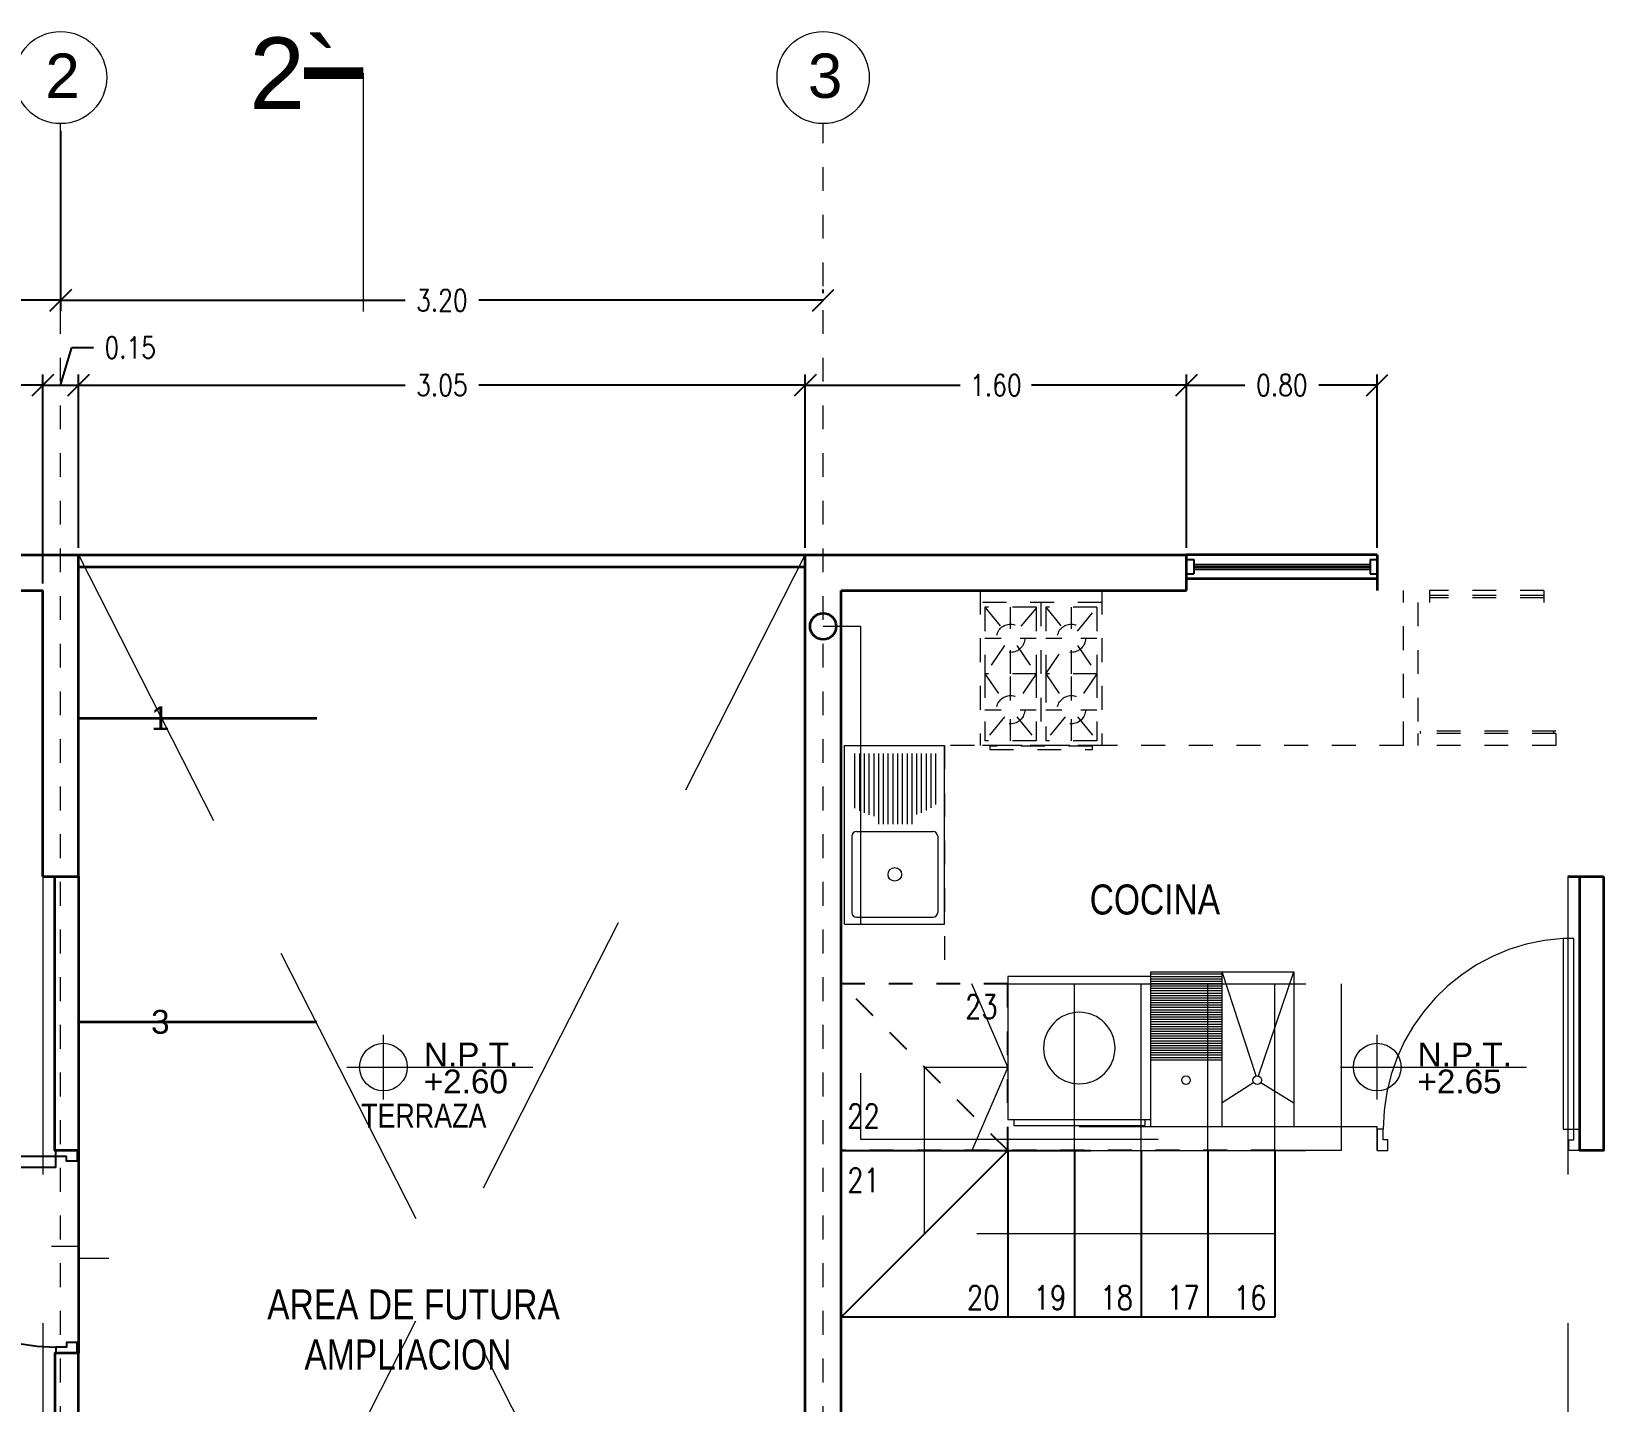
# Model space of a CAD drawing. Header units: metres. Extents: x -45.1 to -23.3, y -338.3 to -311.1.
# Drawn here: x -40.39 to -33.79, y -316.88 to -311.13 of the extents above; entities that cross this region are included whole.
import ezdxf
from ezdxf.enums import TextEntityAlignment as Align

# ---------------------------------------------------------------- set-up
doc = ezdxf.new("R2010")
doc.units = ezdxf.units.M
doc.header["$LTSCALE"] = 5
doc.header["$MEASUREMENT"] = 0
for name, pattern in [('CENTER2', [1.125, 0.75, -0.125, 0.125, -0.125]), ('DASHDOT', [1, 0.5, -0.25, 0, -0.25]), ('HIDDEN', [0.375, 0.25, -0.125])]:
    doc.linetypes.add(name, pattern=pattern)
doc.layers.get('0').update_dxf_attribs({"color": 30})
doc.layers.get('DEFPOINTS').update_dxf_attribs({"color": 210})
for name, color, linetype, lineweight in [('A-ANNO-DIMS', 3, 'Continuous', 18), ('A-ANNO-NOTE', 7, 'Continuous', 35), ('A-ANNO-SYMB', 3, 'Continuous', 18), ('A-ANNO-TEXT', 3, 'Continuous', 18), ('A-DOOR-FULL', 4, 'Continuous', 25), ('A-FLOR-LEVL', 7, 'Continuous', 35), ('A-FLOR-OVHD', 3, 'HIDDEN', 18), ('A-FLOR-STRS', 4, 'Continuous', 25), ('A-FURN', 8, 'Continuous', 18), ('A-GLAZ-FULL', 4, 'Continuous', 25), ('A-WALL-FULL-EXTR', 7, 'Continuous', 35), ('A-WALL-FULL-INTR', 7, 'Continuous', 35)]:
    doc.layers.add(name, color=color, linetype=linetype, lineweight=lineweight)
doc.styles.add('E-ARIAL', font='Arial.ttf')
doc.styles.add('E-ROMANS', font='romans.shx', dxfattribs={"width": 0.8})
doc.styles.get("Standard").update_dxf_attribs({"font": 'Arial.ttf'})
doc.dimstyles.new('E-0050_TICK_18', dxfattribs={"dimscale": 0.001, "dimtxt": 90, "dimasz": 90, "dimexe": 45, "dimexo": 30, "dimgap": 45, "dimtad": 0, "dimzin": 0, "dimdsep": 46, "dimtxsty": 'E-ROMANS', "dimblk": 'OBLIQUE', "dimcen": 45, "dimclrd": 256, "dimclre": 256, "dimclrt": 256, "dimadec": 0, "dimazin": 0, "dimtfac": 1, "dimtmove": 1, "dimatfit": 3, "dimldrblk": 'OPEN90', "dimfxl": 1, "dimtfill": 1, "dimtolj": 1, "dimtzin": 0, "dimarcsym": 0})
doc.dimstyles.new('E-0200_TICK_12', dxfattribs={"dimscale": 0.001, "dimtxt": 240, "dimasz": 240, "dimexe": 120, "dimexo": 80, "dimgap": 120, "dimtad": 0, "dimzin": 0, "dimdsep": 46, "dimtxsty": 'E-ROMANS', "dimblk": 'OBLIQUE', "dimcen": 120, "dimclrd": 256, "dimclre": 256, "dimclrt": 256, "dimadec": 0, "dimazin": 0, "dimtfac": 1, "dimtmove": 1, "dimatfit": 3, "dimldrblk": 'OPEN90', "dimfxl": 1, "dimtfill": 1, "dimtolj": 1, "dimtzin": 0, "dimlwd": -1, "dimarcsym": 0})

# ---------------------------------------------------------------- blocks, each defined once
blk = doc.blocks.new('_Oblique')
at = {"color": 0, "linetype": 'ByBlock', "lineweight": -2}
blk.add_line((-0.5, -0.5), (0.5, 0.5), dxfattribs=at)
blk = doc.blocks.new('*D48')
at = {"layer": 'A-ANNO-DIMS', "lineweight": -2, "transparency": 16777216}
for p, q in [((-43.4683, -311.5449), (-43.4683, -312.3012)), ((-40.2683, -311.5449), (-40.2683, -312.3012)), ((-43.4683, -312.2562), (-42.023, -312.2562)), ((-40.2683, -312.2562), (-41.7136, -312.2562))]:
    blk.add_line(p, q, dxfattribs=at)
at = {"layer": 'DEFPOINTS', "color": 0, "transparency": 16777216}
for p in [(-43.4683, -311.5149), (-40.2683, -311.5149), (-40.2683, -312.2562)]:
    blk.add_point(p, dxfattribs=at)
at = {"layer": 'A-ANNO-DIMS', "lineweight": -2, "transparency": 16777216, "xscale": 0.09, "yscale": 0.09, "zscale": 0.09, "rotation": 180}
blk.add_blockref('_Oblique', (-43.4683, -312.2562), dxfattribs=at)
at = {"layer": 'A-ANNO-DIMS', "lineweight": -2, "transparency": 16777216, "xscale": 0.09, "yscale": 0.09, "zscale": 0.09}
blk.add_blockref('_Oblique', (-40.2683, -312.2562), dxfattribs=at)
at = {"layer": 'A-ANNO-DIMS', "transparency": 16777216, "insert": (-41.8683, -312.2562), "char_height": 0.09, "attachment_point": 5, "style": 'E-ROMANS', "bg_fill": 3, "box_fill_scale": 1.25, "bg_fill_color": 256, "bg_fill_true_color": 13158600, "bg_fill_transparency": 0}
blk.add_mtext('\\A1;3.20', dxfattribs=at)
blk = doc.blocks.new('_Open90')
at = {"color": 0, "linetype": 'ByBlock', "lineweight": -2}
for p, q in [((0, 0), (-1, 0)), ((-0.5, 0.5), (0, 0)), ((0, 0), (-0.5, -0.5))]:
    blk.add_line(p, q, dxfattribs=at)
blk = doc.blocks.new('*D49')
at = {"layer": 'A-ANNO-DIMS', "lineweight": -2, "transparency": 16777216}
for p, q in [((-40.2683, -311.5449), (-40.2683, -312.3012)), ((-40.2683, -312.2562), (-38.823, -312.2562)), ((-37.0683, -312.2562), (-38.5136, -312.2562)), ((-37.0683, -312.2262), (-37.0683, -312.2112))]:
    blk.add_line(p, q, dxfattribs=at)
at = {"layer": 'DEFPOINTS', "color": 0, "transparency": 16777216}
for p in [(-40.2683, -311.5149), (-37.0683, -312.2562), (-37.0683, -312.2562)]:
    blk.add_point(p, dxfattribs=at)
at = {"layer": 'A-ANNO-DIMS', "lineweight": -2, "transparency": 16777216, "xscale": 0.09, "yscale": 0.09, "zscale": 0.09, "rotation": 180}
blk.add_blockref('_Oblique', (-40.2683, -312.2562), dxfattribs=at)
at = {"layer": 'A-ANNO-DIMS', "lineweight": -2, "transparency": 16777216, "xscale": 0.09, "yscale": 0.09, "zscale": 0.09}
blk.add_blockref('_Oblique', (-37.0683, -312.2562), dxfattribs=at)
at = {"layer": 'A-ANNO-DIMS', "transparency": 16777216, "insert": (-38.6683, -312.2562), "char_height": 0.09, "attachment_point": 5, "style": 'E-ROMANS', "bg_fill": 3, "box_fill_scale": 1.25, "bg_fill_color": 256, "bg_fill_true_color": 13158600, "bg_fill_transparency": 0}
blk.add_mtext('\\A1;3.20', dxfattribs=at)
blk = doc.blocks.new('TAG-LEVEL-PL')
for p, q in [((0, -0.1359), (0, 0.1359)), ((-0.1545, 0), (0.6266, 0))]:
    blk.add_line(p, q)
blk.add_circle((0, 0), 0.1)
at = {"style": 'E-ARIAL'}
blk.add_attdef('REF', text='', height=0.1, dxfattribs=at).set_placement((0.1697, -0.0271), align=Align.BOTTOM_LEFT)
blk.add_attdef('NIVEL', text='', height=0.1, dxfattribs=at).set_placement((0.1688, -0.01), align=Align.TOP_LEFT)
blk = doc.blocks.new('DOOR-80')
for points in [[(-0.07, 0.89), (-0.07, 0.09), (-0.025, 0.09), (-0.025, 0.89), (-0.07, 0.89)], [(-0.825, 0.09), (-0.85, 0.09), (-0.85, 0), (-0.805, 0), (-0.805, 0.045), (-0.825, 0.045), (-0.825, 0.09)], [(-0.025, 0.09), (0, 0.09), (0, 0), (-0.045, 0), (-0.045, 0.045), (-0.025, 0.045), (-0.025, 0.09)]]:
    blk.add_lwpolyline(points)
at = {"linetype": 'HIDDEN'}
blk.add_arc((-0.0227, 0.0891), 0.8023, 93.38109, 179.93414, dxfattribs=at)
blk = doc.blocks.new('*D84')
at = {"layer": 'A-ANNO-DIMS', "lineweight": -2, "transparency": 16777216}
for p, q in [((-41.1433, -313.2945), (-41.1433, -312.5673)), ((-40.3433, -313.4445), (-40.3433, -312.5673)), ((-41.1433, -312.6123), (-40.898, -312.6123)), ((-40.3433, -312.6123), (-40.5886, -312.6123))]:
    blk.add_line(p, q, dxfattribs=at)
at = {"layer": 'DEFPOINTS', "color": 0, "transparency": 16777216}
for p in [(-40.3433, -312.6123), (-41.1433, -313.3245), (-40.3433, -313.4745)]:
    blk.add_point(p, dxfattribs=at)
at = {"layer": 'A-ANNO-DIMS', "lineweight": -2, "transparency": 16777216, "xscale": 0.09, "yscale": 0.09, "zscale": 0.09, "rotation": 180}
blk.add_blockref('_Oblique', (-41.1433, -312.6123), dxfattribs=at)
at = {"layer": 'A-ANNO-DIMS', "lineweight": -2, "transparency": 16777216, "xscale": 0.09, "yscale": 0.09, "zscale": 0.09}
blk.add_blockref('_Oblique', (-40.3433, -312.6123), dxfattribs=at)
at = {"layer": 'A-ANNO-DIMS', "transparency": 16777216, "insert": (-40.7433, -312.6123), "char_height": 0.09, "attachment_point": 5, "style": 'E-ROMANS', "bg_fill": 3, "box_fill_scale": 1.25, "bg_fill_color": 256, "bg_fill_true_color": 13158600, "bg_fill_transparency": 0}
blk.add_mtext('\\A1;0.80', dxfattribs=at)
blk = doc.blocks.new('*D85')
at = {"layer": 'A-ANNO-DIMS', "lineweight": -2, "transparency": 16777216}
for p, q in [((-40.2683, -312.6123), (-40.221, -312.4548)), ((-40.221, -312.4548), (-40.131, -312.4548)), ((-40.3433, -313.4445), (-40.3433, -312.5673)), ((-40.1933, -313.2945), (-40.1933, -312.5673)), ((-40.3433, -312.6123), (-40.1933, -312.6123))]:
    blk.add_line(p, q, dxfattribs=at)
at = {"layer": 'DEFPOINTS', "color": 0, "transparency": 16777216}
for p in [(-40.1933, -312.6123), (-40.1933, -313.3245), (-40.3433, -313.4745)]:
    blk.add_point(p, dxfattribs=at)
at = {"layer": 'A-ANNO-DIMS', "lineweight": -2, "transparency": 16777216, "xscale": 0.09, "yscale": 0.09, "zscale": 0.09, "rotation": 180}
blk.add_blockref('_Oblique', (-40.3433, -312.6123), dxfattribs=at)
at = {"layer": 'A-ANNO-DIMS', "lineweight": -2, "transparency": 16777216, "xscale": 0.09, "yscale": 0.09, "zscale": 0.09}
blk.add_blockref('_Oblique', (-40.1933, -312.6123), dxfattribs=at)
at = {"layer": 'A-ANNO-DIMS', "transparency": 16777216, "insert": (-39.9763, -312.4548), "char_height": 0.09, "attachment_point": 5, "style": 'E-ROMANS', "bg_fill": 3, "box_fill_scale": 1.25, "bg_fill_color": 256, "bg_fill_true_color": 13158600, "bg_fill_transparency": 0}
blk.add_mtext('\\A1;0.15', dxfattribs=at)
blk = doc.blocks.new('*D86')
at = {"layer": 'A-ANNO-DIMS', "lineweight": -2, "transparency": 16777216}
for p, q in [((-40.1933, -313.2945), (-40.1933, -312.5673)), ((-37.1433, -313.2945), (-37.1433, -312.5673)), ((-40.1933, -312.6123), (-38.823, -312.6123)), ((-37.1433, -312.6123), (-38.5136, -312.6123))]:
    blk.add_line(p, q, dxfattribs=at)
at = {"layer": 'DEFPOINTS', "color": 0, "transparency": 16777216}
for p in [(-37.1433, -312.6123), (-40.1933, -313.3245), (-37.1433, -313.3245)]:
    blk.add_point(p, dxfattribs=at)
at = {"layer": 'A-ANNO-DIMS', "lineweight": -2, "transparency": 16777216, "xscale": 0.09, "yscale": 0.09, "zscale": 0.09, "rotation": 180}
blk.add_blockref('_Oblique', (-40.1933, -312.6123), dxfattribs=at)
at = {"layer": 'A-ANNO-DIMS', "lineweight": -2, "transparency": 16777216, "xscale": 0.09, "yscale": 0.09, "zscale": 0.09}
blk.add_blockref('_Oblique', (-37.1433, -312.6123), dxfattribs=at)
at = {"layer": 'A-ANNO-DIMS', "transparency": 16777216, "insert": (-38.6683, -312.6123), "char_height": 0.09, "attachment_point": 5, "style": 'E-ROMANS', "bg_fill": 3, "box_fill_scale": 1.25, "bg_fill_color": 256, "bg_fill_true_color": 13158600, "bg_fill_transparency": 0}
blk.add_mtext('\\A1;3.05', dxfattribs=at)
blk = doc.blocks.new('*D38')
at = {"layer": 'A-ANNO-DIMS', "lineweight": -2, "transparency": 16777216}
for p, q in [((-37.1433, -313.2945), (-37.1433, -312.5673)), ((-35.5433, -313.2945), (-35.5433, -312.5673)), ((-37.1433, -312.6123), (-36.4928, -312.6123)), ((-35.5433, -312.6123), (-36.1937, -312.6123))]:
    blk.add_line(p, q, dxfattribs=at)
at = {"layer": 'DEFPOINTS', "color": 0, "transparency": 16777216}
for p in [(-35.5433, -312.6123), (-37.1433, -313.3245), (-35.5433, -313.3245)]:
    blk.add_point(p, dxfattribs=at)
at = {"layer": 'A-ANNO-DIMS', "lineweight": -2, "transparency": 16777216, "xscale": 0.09, "yscale": 0.09, "zscale": 0.09, "rotation": 180}
blk.add_blockref('_Oblique', (-37.1433, -312.6123), dxfattribs=at)
at = {"layer": 'A-ANNO-DIMS', "lineweight": -2, "transparency": 16777216, "xscale": 0.09, "yscale": 0.09, "zscale": 0.09}
blk.add_blockref('_Oblique', (-35.5433, -312.6123), dxfattribs=at)
at = {"layer": 'A-ANNO-DIMS', "transparency": 16777216, "insert": (-36.3433, -312.6123), "char_height": 0.09, "attachment_point": 5, "style": 'E-ROMANS', "bg_fill": 3, "box_fill_scale": 1.25, "bg_fill_color": 256, "bg_fill_true_color": 13158600, "bg_fill_transparency": 0}
blk.add_mtext('\\A1;1.60', dxfattribs=at)
blk = doc.blocks.new('*D39')
at = {"layer": 'A-ANNO-DIMS', "lineweight": -2, "transparency": 16777216}
for p, q in [((-35.5433, -313.2945), (-35.5433, -312.5673)), ((-34.7433, -313.2945), (-34.7433, -312.5673)), ((-35.5433, -312.6123), (-35.298, -312.6123)), ((-34.7433, -312.6123), (-34.9886, -312.6123))]:
    blk.add_line(p, q, dxfattribs=at)
at = {"layer": 'DEFPOINTS', "color": 0, "transparency": 16777216}
for p in [(-34.7433, -312.6123), (-35.5433, -313.3245), (-34.7433, -313.3245)]:
    blk.add_point(p, dxfattribs=at)
at = {"layer": 'A-ANNO-DIMS', "lineweight": -2, "transparency": 16777216, "xscale": 0.09, "yscale": 0.09, "zscale": 0.09, "rotation": 180}
blk.add_blockref('_Oblique', (-35.5433, -312.6123), dxfattribs=at)
at = {"layer": 'A-ANNO-DIMS', "lineweight": -2, "transparency": 16777216, "xscale": 0.09, "yscale": 0.09, "zscale": 0.09}
blk.add_blockref('_Oblique', (-34.7433, -312.6123), dxfattribs=at)
at = {"layer": 'A-ANNO-DIMS', "transparency": 16777216, "insert": (-35.1433, -312.6123), "char_height": 0.09, "attachment_point": 5, "style": 'E-ROMANS', "bg_fill": 3, "box_fill_scale": 1.25, "bg_fill_color": 256, "bg_fill_true_color": 13158600, "bg_fill_transparency": 0}
blk.add_mtext('\\A1;0.80', dxfattribs=at)
blk = doc.blocks.new('TAG-CORTE-2')
blk.add_line((0, 0), (0, 2))
at = {"const_width": 0.1}
blk.add_lwpolyline([(0, 2), (0.5, 2)], dxfattribs=at)
at = {"style": 'E-ARIAL'}
blk.add_attdef('A', text='', height=0.6, dxfattribs=at).set_placement((0.5, 2), align=Align.MIDDLE_LEFT)
blk = doc.blocks.new('LAVADORA-PL')
for p, q in [((0, 0), (0, 0.6)), ((0, 0.6), (0.6, 0.6)), ((0.6, 0.6), (0.6, 0)), ((0.625, 0.575), (0.625, 0.025)), ((0.6, 0), (0, 0))]:
    blk.add_line(p, q)
for points in [[(0.6, 0.575), (0.625, 0.575)], [(0.6, 0.025), (0.625, 0.025)]]:
    blk.add_lwpolyline(points)
blk.add_circle((0.3, 0.3), 0.15)

msp = doc.modelspace()

# ---------------------------------------------------------------- linework, layer by layer
at = {"layer": 'A-ANNO-SYMB', "linetype": 'CENTER2', "ltscale": 0.001}
for p, q in [((-40.2683, -324.5974), (-40.2683, -311.5149)), ((-37.0683, -324.5974), (-37.0683, -311.5149))]:
    msp.add_line(p, q, dxfattribs=at)
at = {"layer": 'A-ANNO-SYMB'}
msp.add_lwpolyline([(-40.3062, -316.2262), (-40.1933, -316.2262), (-40.1933, -316.2762), (-40.0665, -316.2762)], dxfattribs=at)
at = {"layer": 'A-FLOR-LEVL'}
for p, q in [((-40.1933, -313.3245), (-37.1433, -313.3245)), ((-40.1933, -313.3745), (-37.1433, -313.3745)), ((-34.7433, -313.4245), (-35.5433, -313.4245))]:
    msp.add_line(p, q, dxfattribs=at)
msp.add_lwpolyline([(-40.1933, -315.8245), (-40.1933, -316.6745)], dxfattribs=at)
msp.add_circle((-37.0683, -313.6245), 0.055, dxfattribs=at)
at = {"layer": 'A-FLOR-OVHD'}
for p, q in [((-40.1933, -313.3245), (-37.1433, -319.3245)), ((-40.1933, -319.3245), (-37.1433, -313.3245)), ((-40.3433, -314.6745), (-40.3433, -317.9745)), ((-33.9433, -314.6745), (-33.9433, -317.9745)), ((-36.2933, -315.1245), (-34.8933, -315.1245)), ((-36.0133, -315.8245), (-36.0133, -315.1245)), ((-35.7333, -315.8245), (-35.7333, -315.1245)), ((-35.4533, -315.8245), (-35.4533, -315.1245)), ((-35.1733, -315.8245), (-35.1733, -315.1245)), ((-34.8933, -315.8245), (-34.8933, -315.1245)), ((-36.6433, -316.1745), (-36.6433, -315.4745)), ((-36.6433, -315.4745), (-36.2933, -315.4745)), ((-34.8933, -315.8245), (-35.1733, -315.8245)), ((-35.1733, -316.1745), (-36.6433, -316.1745))]:
    msp.add_line(p, q, dxfattribs=at)
for points in [[(-37.0683, -313.6245), (-36.912, -313.6245), (-36.912, -315.7763), (-35.4026, -315.7763)], [(-36.2933, -315.4745), (-36.4445, -315.1245)], [(-36.2933, -315.4745), (-36.4445, -315.8245)], [(-36.2933, -315.8245), (-34.7433, -315.8245), (-34.7433, -315.7245), (-36.2933, -315.7245)]]:
    msp.add_lwpolyline(points, dxfattribs=at)
at = {"layer": 'A-FLOR-STRS', "linetype": 'HIDDEN', "ltscale": 0.001}
for p, q in [((-36.2933, -315.1245), (-36.9933, -315.1245)), ((-36.2933, -315.8245), (-36.9933, -315.1245)), ((-36.2933, -315.8245), (-36.2933, -315.1245)), ((-35.1733, -315.8245), (-36.9933, -315.8245))]:
    msp.add_line(p, q, dxfattribs=at)
at = {"layer": 'A-FLOR-STRS'}
for p, q in [((-36.9933, -315.8245), (-35.9448, -315.8245)), ((-36.2933, -315.8245), (-36.2933, -316.5245)), ((-36.0133, -315.8245), (-36.0133, -316.5245)), ((-35.7333, -315.8245), (-35.7333, -316.5245)), ((-35.4533, -315.8245), (-35.4533, -316.5245)), ((-35.1733, -315.8245), (-35.1733, -316.5245)), ((-35.1733, -316.5245), (-36.9933, -316.5245))]:
    msp.add_line(p, q, dxfattribs=at)
at = {"layer": 'A-FLOR-STRS', "linetype": 'DASHDOT', "ltscale": 15}
msp.add_line((-36.2933, -315.8245), (-36.9933, -316.5245), dxfattribs=at)
at = {"layer": 'A-FURN', "linetype": 'HIDDEN', "ltscale": 0.001}
for p, q in [((-36.4091, -313.4745), (-36.4091, -314.1245)), ((-35.8991, -313.4745), (-35.8991, -314.1245)), ((-34.6333, -314.1245), (-34.6333, -313.4745)), ((-34.0433, -313.4745), (-34.5233, -313.4745)), ((-34.5233, -313.4745), (-34.5233, -313.5245)), ((-34.0433, -313.4945), (-34.5233, -313.4945)), ((-34.0433, -313.5045), (-34.5233, -313.5045)), ((-34.0433, -313.4745), (-34.0433, -313.5245)), ((-35.8991, -313.5245), (-36.4091, -313.5245)), ((-36.3891, -313.5445), (-36.3071, -313.6445)), ((-36.1741, -313.5445), (-36.3891, -313.5445)), ((-36.3891, -313.5445), (-36.3891, -313.8245)), ((-36.2816, -313.6351), (-36.2816, -313.5445)), ((-36.1741, -313.548), (-36.2561, -313.6445)), ((-36.1741, -313.5445), (-36.1741, -313.8245)), ((-36.1541, -313.5245), (-36.1541, -314.1245)), ((-36.1341, -313.5445), (-36.0521, -313.6445)), ((-36.1341, -313.5445), (-36.1341, -313.848)), ((-35.9191, -313.5445), (-36.1341, -313.5445)), ((-36.0266, -313.6351), (-36.0266, -313.5445)), ((-36.0011, -313.6445), (-35.9191, -313.5445)), ((-35.9191, -313.5445), (-35.9191, -313.8245)), ((-34.5733, -313.5245), (-34.5733, -314.0645)), ((-36.3891, -313.6745), (-36.321, -313.6745)), ((-36.3071, -313.7045), (-36.3891, -313.8245)), ((-36.2561, -313.7045), (-36.1741, -313.8245)), ((-36.2422, -313.6745), (-36.1741, -313.6745)), ((-36.1341, -313.6745), (-36.066, -313.6745)), ((-36.1341, -313.8245), (-36.0521, -313.7045)), ((-36.0011, -313.7045), (-35.9191, -313.8245)), ((-35.9872, -313.6745), (-35.9191, -313.6745)), ((-36.2816, -313.8245), (-36.2816, -313.7139)), ((-36.0266, -313.8245), (-36.0266, -313.7139)), ((-36.3891, -313.8245), (-36.3071, -313.9445)), ((-36.3891, -313.8245), (-36.3891, -314.1045)), ((-36.1741, -313.8245), (-36.3891, -313.8245)), ((-36.2816, -313.9351), (-36.2816, -313.8245)), ((-36.1741, -313.8245), (-36.2561, -313.9445)), ((-36.1741, -313.8245), (-36.1741, -314.1045)), ((-36.1341, -313.8245), (-36.0521, -313.9445)), ((-35.9191, -313.8245), (-36.1341, -313.8245)), ((-36.0266, -313.9351), (-36.0266, -313.8245)), ((-35.9191, -313.8245), (-36.0011, -313.9445)), ((-35.9191, -313.8245), (-35.9191, -314.1045)), ((-36.1341, -313.8445), (-36.1341, -314.1045)), ((-36.3891, -313.9745), (-36.321, -313.9745)), ((-36.2422, -313.9745), (-36.1741, -313.9745)), ((-36.1341, -313.9745), (-36.066, -313.9745)), ((-35.9872, -313.9745), (-35.9191, -313.9745)), ((-36.3071, -314.0045), (-36.3891, -314.1045)), ((-36.2816, -314.1045), (-36.2816, -314.0139)), ((-36.2561, -314.0045), (-36.1741, -314.1045)), ((-36.0521, -314.0045), (-36.1341, -314.1045)), ((-36.0266, -314.1045), (-36.0266, -314.0139)), ((-36.0011, -314.0045), (-35.9191, -314.1045)), ((-36.1741, -314.1045), (-36.3891, -314.1045)), ((-35.9191, -314.1045), (-36.1341, -314.1045)), ((-33.9933, -314.0645), (-34.5733, -314.0645)), ((-33.9933, -314.0745), (-34.5733, -314.0745)), ((-34.5733, -314.0745), (-34.5733, -314.1245)), ((-34.5633, -314.0645), (-34.5633, -314.0745)), ((-34.0033, -314.0645), (-34.0033, -314.0745)), ((-33.9933, -314.0745), (-33.9933, -314.1245)), ((-34.6333, -314.1245), (-36.5591, -314.1245)), ((-36.5591, -314.1245), (-36.5591, -315.1245)), ((-35.8991, -314.1245), (-36.4091, -314.1245)), ((-33.9933, -314.1245), (-34.5733, -314.1245))]:
    msp.add_line(p, q, dxfattribs=at)
at = {"layer": 'A-FURN'}
for p, q in [((-36.9791, -314.8745), (-36.9791, -314.1245)), ((-36.9791, -314.1245), (-36.5591, -314.1245)), ((-36.9363, -314.1585), (-36.9363, -314.3874)), ((-36.9163, -314.1585), (-36.9163, -314.3985)), ((-36.8963, -314.1585), (-36.8963, -314.4078)), ((-36.8763, -314.1585), (-36.8763, -314.4154)), ((-36.8563, -314.1585), (-36.8563, -314.4214)), ((-36.8363, -314.1585), (-36.8363, -314.4542)), ((-36.8163, -314.1585), (-36.8163, -314.4542)), ((-36.7963, -314.1585), (-36.7963, -314.4542)), ((-36.7763, -314.1585), (-36.7763, -314.4542)), ((-36.7563, -314.1585), (-36.7563, -314.4542)), ((-36.7363, -314.1585), (-36.7363, -314.4542)), ((-36.7163, -314.1585), (-36.7163, -314.4542)), ((-36.6963, -314.1585), (-36.6963, -314.4542)), ((-36.6763, -314.1585), (-36.6763, -314.4146)), ((-36.6563, -314.1585), (-36.6563, -314.4068)), ((-36.6363, -314.1585), (-36.6363, -314.3973)), ((-36.6163, -314.1585), (-36.6163, -314.386)), ((-36.5963, -314.1585), (-36.5963, -314.3725)), ((-36.5591, -314.8745), (-36.5591, -314.1245)), ((-36.9277, -314.4855), (-36.6077, -314.4855)), ((-36.9477, -314.5055), (-36.9477, -314.8255)), ((-36.5877, -314.5055), (-36.5877, -314.8255)), ((-36.9791, -314.8745), (-36.5591, -314.8745)), ((-36.9277, -314.8455), (-36.6077, -314.8455)), ((-35.6933, -315.7245), (-35.6933, -315.0745)), ((-35.6933, -315.0745), (-35.0933, -315.0745)), ((-35.6933, -315.0835), (-35.3933, -315.0835)), ((-35.6933, -315.0935), (-35.3933, -315.0935)), ((-35.2515, -315.5114), (-35.3933, -315.0745)), ((-35.3933, -315.7245), (-35.3933, -315.0745)), ((-35.2411, -315.5114), (-35.0933, -315.0745)), ((-35.0933, -315.0745), (-35.0933, -315.7245)), ((-35.6933, -315.1035), (-35.3933, -315.1035)), ((-35.6933, -315.1135), (-35.3933, -315.1135)), ((-35.6933, -315.1235), (-35.3933, -315.1235)), ((-35.6933, -315.1335), (-35.3933, -315.1335)), ((-35.6933, -315.1435), (-35.3933, -315.1435)), ((-35.6933, -315.1535), (-35.3933, -315.1535)), ((-35.6933, -315.1635), (-35.3933, -315.1635)), ((-35.6933, -315.1735), (-35.3933, -315.1735)), ((-35.6933, -315.1735), (-35.3933, -315.1735)), ((-35.6933, -315.1835), (-35.3933, -315.1835)), ((-35.6933, -315.1935), (-35.3933, -315.1935)), ((-35.6933, -315.2035), (-35.3933, -315.2035)), ((-35.6933, -315.2135), (-35.3933, -315.2135)), ((-35.6933, -315.2235), (-35.3933, -315.2235)), ((-35.6933, -315.2335), (-35.3933, -315.2335)), ((-35.6933, -315.2435), (-35.3933, -315.2435)), ((-35.6933, -315.2535), (-35.3933, -315.2535)), ((-35.6933, -315.2535), (-35.3933, -315.2535)), ((-35.6933, -315.2635), (-35.3933, -315.2635)), ((-35.6933, -315.2635), (-35.3933, -315.2635)), ((-35.6933, -315.2735), (-35.3933, -315.2735)), ((-35.6933, -315.2735), (-35.3933, -315.2735)), ((-35.6933, -315.2835), (-35.3933, -315.2835)), ((-35.6933, -315.2835), (-35.3933, -315.2835)), ((-35.6933, -315.2935), (-35.3933, -315.2935)), ((-35.6933, -315.2935), (-35.3933, -315.2935)), ((-35.6933, -315.3035), (-35.3933, -315.3035)), ((-35.6933, -315.3135), (-35.3933, -315.3135)), ((-35.6933, -315.3235), (-35.3933, -315.3235)), ((-35.6933, -315.3335), (-35.3933, -315.3335)), ((-35.6933, -315.3435), (-35.3933, -315.3435)), ((-35.6933, -315.3535), (-35.3933, -315.3535)), ((-35.6933, -315.3635), (-35.3933, -315.3635)), ((-35.6933, -315.3735), (-35.3933, -315.3735)), ((-35.6933, -315.3835), (-35.3933, -315.3835)), ((-35.6933, -315.3935), (-35.3933, -315.3935)), ((-35.6933, -315.4035), (-35.3933, -315.4035)), ((-35.6933, -315.4135), (-35.3933, -315.4135)), ((-35.6933, -315.4235), (-35.3933, -315.4235)), ((-35.6933, -315.4335), (-35.3933, -315.4335)), ((-35.6933, -315.4435), (-35.3933, -315.4435)), ((-35.2616, -315.5387), (-35.3933, -315.6245)), ((-35.231, -315.5384), (-35.0933, -315.6245)), ((-35.0933, -315.7245), (-35.6933, -315.7245))]:
    msp.add_line(p, q, dxfattribs=at)
at = {"layer": 'A-FURN', "linetype": 'HIDDEN', "ltscale": 0.001}
msp.add_lwpolyline([(-35.9381, -314.128), (-36.3694, -314.128), (-36.3694, -314.1408), (-35.9381, -314.1408)], close=True, dxfattribs=at)
for centre in [(-36.2816, -313.6745), (-36.0266, -313.6745), (-36.2816, -313.9745), (-36.0266, -313.9745)]:
    msp.add_circle(centre, 0.0594, dxfattribs=at)
at = {"layer": 'A-FURN'}
for centre, radius in [((-36.7677, -314.6655), 0.0284), ((-35.5456, -315.5288), 0.0181), ((-35.2464, -315.5288), 0.0181)]:
    msp.add_circle(centre, radius, dxfattribs=at)
for centre, start, end in [((-36.9277, -314.5055), 90, 180), ((-36.6077, -314.5055), 0, 90), ((-36.9277, -314.8255), 180, 270), ((-36.6077, -314.8255), 270, 0)]:
    msp.add_arc(centre, 0.02, start, end, dxfattribs=at)
at = {"layer": 'A-GLAZ-FULL'}
for p, q in [((-35.5133, -313.3645), (-34.7733, -313.3645)), ((-35.5133, -313.3745), (-34.7733, -313.3745)), ((-35.5433, -313.4045), (-35.5133, -313.4045)), ((-35.5133, -313.3845), (-34.7733, -313.3845)), ((-34.7733, -313.4045), (-34.7433, -313.4045))]:
    msp.add_line(p, q, dxfattribs=at)
at = {"layer": 'A-WALL-FULL-EXTR'}
for p, q in [((-41.1433, -313.3245), (-40.3433, -313.3245)), ((-40.3433, -313.3245), (-40.1933, -313.3245)), ((-40.1933, -314.6745), (-40.1933, -313.3245)), ((-41.1433, -313.4745), (-40.3433, -313.4745)), ((-40.3433, -314.6745), (-40.3433, -313.4745)), ((-36.9933, -319.1745), (-36.9933, -313.4745)), ((-36.9933, -313.4745), (-35.5433, -313.4745)), ((-40.3433, -314.6745), (-40.1933, -314.6745)), ((-33.9433, -314.6745), (-33.7933, -314.6745))]:
    msp.add_line(p, q, dxfattribs=at)
at = {"layer": 'A-WALL-FULL-INTR'}
for points in [[(-40.1933, -314.6745), (-40.1933, -315.8245), (-40.2933, -315.8245), (-40.2933, -314.6745)], [(-33.7933, -314.6745), (-33.7933, -315.8245), (-33.8933, -315.8245), (-33.8933, -314.6745)], [(-40.1933, -317.9745), (-40.1933, -316.6745), (-40.2933, -316.6745), (-40.2933, -317.9745)]]:
    msp.add_lwpolyline(points, dxfattribs=at)

# ---------------------------------------------------------------- block references
at = {"layer": 'A-ANNO-SYMB'}
for p, values in [((-38.9134, -315.4745), {'NIVEL': '+2.60', 'REF': 'N.P.T.'}), ((-34.7433, -315.4745), {'NIVEL': '+2.65', 'REF': 'N.P.T.'})]:
    msp.add_blockref('TAG-LEVEL-PL', p, dxfattribs=at).add_auto_attribs(values)
at = {"layer": 'A-DOOR-FULL', "rotation": 90}
msp.add_blockref('DOOR-80', (-40.1983, -315.8245), dxfattribs=at)
at = {"layer": 'A-FLOR-OVHD'}
msp.add_blockref('DOOR-80', (-33.8933, -315.8245), dxfattribs=at)
at = {"layer": 'A-FURN', "xscale": -1, "rotation": 90}
msp.add_blockref('LAVADORA-PL', (-35.6933, -315.0945), dxfattribs=at)

# ---------------------------------------------------------------- texts
at = {"layer": 'A-ANNO-TEXT', "char_height": 0.186083, "attachment_point": 1}
for s, insert in [('{\\fArial|b0|i0|c0|p34;2}', (-40.3323, -311.2206)), ('{\\fArial|b0|i0|c0|p34;3}', (-37.1323, -311.2206))]:
    msp.add_mtext(s, dxfattribs=dict(at, insert=insert))
at = {"layer": 'A-ANNO-TEXT'}
for s, insert, char_height, attachment_point, style in [('1', (-39.8887, -314.0101), 0.1, 4, 'E-ARIAL'), ('{\\fArial|b0|i0|c0|p34;COCINA}', (-35.9499, -314.7079), 0.126, 1, 'E-ROMANS'), ('23', (-36.3356, -315.271), 0.1, 9, 'E-ROMANS'), ('3', (-39.8887, -315.285), 0.1, 4, 'E-ARIAL'), ('{\\fArial|b0|i0|c0|p34;TERRAZA}', (-39.0073, -315.6277), 0.1008, 1, 'E-ROMANS'), ('22', (-36.8302, -315.7297), 0.1, 9, 'E-ROMANS'), ('21', (-36.8301, -315.9989), 0.1, 9, 'E-ROMANS'), ('{\\fArial|b0|i0|c0|p34;AREA DE FUTURA\\P    AMPLIACION}', (-39.4014, -316.4075), 0.126, 1, 'E-ROMANS'), ('20', (-36.328, -316.4917), 0.1, 9, 'E-ROMANS'), ('19', (-36.048, -316.4917), 0.1, 9, 'E-ROMANS'), ('18', (-35.768, -316.4917), 0.1, 9, 'E-ROMANS'), ('17', (-35.488, -316.4917), 0.1, 9, 'E-ROMANS'), ('16', (-35.208, -316.4917), 0.1, 9, 'E-ROMANS')]:
    msp.add_mtext(s, dxfattribs=dict(at, insert=insert, char_height=char_height, attachment_point=attachment_point, style=style))

# ---------------------------------------------------------------- leaders
at = {"layer": 'A-ANNO-NOTE'}
for points in [[(-40.1933, -314.0101), (-40.0202, -314.0101), (-39.8991, -314.01)], [(-40.1933, -315.285), (-40.0202, -315.285), (-39.8991, -315.2849)]]:
    msp.add_leader(points, dimstyle='E-0200_TICK_12', override={"dimasz": 0.2, "dimgap": 0.8, "dimtad": 0, "dimldrblk": 'Open90'}, dxfattribs=at)

# ---------------------------------------------------------------- next in the draw order: dimensions: what is measured, and where the dimension line sits
at = {"layer": 'A-ANNO-DIMS'}
for base, p1, p2, picture, middle in [((-40.2683, -312.2562), (-43.4683, -311.5149), (-40.2683, -311.5149), '*D48', (-41.8683, -312.2562)), ((-40.3433, -312.6123), (-41.1433, -313.3245), (-40.3433, -313.4745), '*D84', (-40.7433, -312.6123))]:
    dim = msp.add_linear_dim(base=base, p1=p1, p2=p2, dimstyle='E-0050_TICK_18', dxfattribs=at)
    dim.commit()
    dim.dimension.update_dxf_attribs({"geometry": picture, "text_midpoint": middle})

# ---------------------------------------------------------------- next in the draw order: dimensions: what is measured, and where the dimension line sits
for base, p1, p2, picture, middle in [((-37.0683, -312.2562), (-40.2683, -311.5149), (-37.0683, -312.2562), '*D49', (-38.6683, -312.2562)), ((-40.1933, -312.6123), (-40.3433, -313.4745), (-40.1933, -313.3245), '*D85', (-40.086, -312.4548))]:
    dim = msp.add_linear_dim(base=base, p1=p1, p2=p2, dimstyle='E-0050_TICK_18', dxfattribs=at)
    dim.commit()
    dim.dimension.update_dxf_attribs({"geometry": picture, "text_midpoint": middle})

# ---------------------------------------------------------------- next in the draw order: linework, layer by layer
at = {"layer": 'A-ANNO-SYMB', "linetype": 'CENTER2'}
for centre in [(-40.2683, -311.3213), (-37.0683, -311.3213)]:
    msp.add_circle(centre, 0.1935, dxfattribs=at)

# ---------------------------------------------------------------- next in the draw order: block references
at = {"layer": 'A-ANNO-SYMB'}
ref = msp.add_blockref('TAG-CORTE-2', (-38.9976, -312.3029), dxfattribs=dict(at, xscale=-0.5, yscale=0.5, zscale=0.5))
ref.add_attrib('A', '2`', dxfattribs={"layer": '0', "height": 0.2998, "style": 'E-ARIAL'}).set_placement((-39.4759, -311.3029), align=Align.MIDDLE_LEFT)

# ---------------------------------------------------------------- next in the draw order: dimensions: what is measured, and where the dimension line sits
at = {"layer": 'A-ANNO-DIMS'}
dim = msp.add_linear_dim(base=(-37.1433, -312.6123), p1=(-40.1933, -313.3245), p2=(-37.1433, -313.3245), dimstyle='E-0050_TICK_18', dxfattribs=at)
dim.commit()
dim.dimension.update_dxf_attribs({"geometry": '*D86', "text_midpoint": (-38.6683, -312.6123)})

# ---------------------------------------------------------------- next in the draw order: dimensions: what is measured, and where the dimension line sits
dim = msp.add_linear_dim(base=(-35.5433, -312.6123), p1=(-37.1433, -313.3245), p2=(-35.5433, -313.3245), dimstyle='E-0050_TICK_18', dxfattribs=at)
dim.commit()
dim.dimension.update_dxf_attribs({"geometry": '*D38', "text_midpoint": (-36.3433, -312.6123)})

# ---------------------------------------------------------------- next in the draw order: linework, layer by layer
at = {"layer": 'A-WALL-FULL-EXTR'}
msp.add_line((-37.1433, -319.3245), (-37.1433, -313.3245), dxfattribs=at)

# ---------------------------------------------------------------- next in the draw order: dimensions: what is measured, and where the dimension line sits
at = {"layer": 'A-ANNO-DIMS'}
dim = msp.add_linear_dim(base=(-34.7433, -312.6123), p1=(-35.5433, -313.3245), p2=(-34.7433, -313.3245), dimstyle='E-0050_TICK_18', dxfattribs=at)
dim.commit()
dim.dimension.update_dxf_attribs({"geometry": '*D39', "text_midpoint": (-35.1433, -312.6123)})

# ---------------------------------------------------------------- next in the draw order: linework, layer by layer
at = {"layer": 'A-FLOR-LEVL'}
msp.add_line((-34.7433, -313.3245), (-35.5433, -313.3245), dxfattribs=at)
at = {"layer": 'A-GLAZ-FULL'}
for p, q in [((-35.5433, -313.3445), (-35.5133, -313.3445)), ((-34.7733, -313.3445), (-34.7433, -313.3445))]:
    msp.add_line(p, q, dxfattribs=at)
at = {"layer": 'A-GLAZ-FULL', "ltscale": 0.001}
for p, q in [((-35.5133, -313.3445), (-35.5133, -313.4045)), ((-34.7733, -313.3445), (-34.7733, -313.4045))]:
    msp.add_line(p, q, dxfattribs=at)
at = {"layer": 'A-WALL-FULL-EXTR'}
for p, q in [((-37.1433, -313.3245), (-35.5433, -313.3245)), ((-35.5433, -313.4745), (-35.5433, -313.3245)), ((-34.7433, -313.3245), (-34.7433, -313.4745))]:
    msp.add_line(p, q, dxfattribs=at)

doc.saveas('drawing.dxf')
